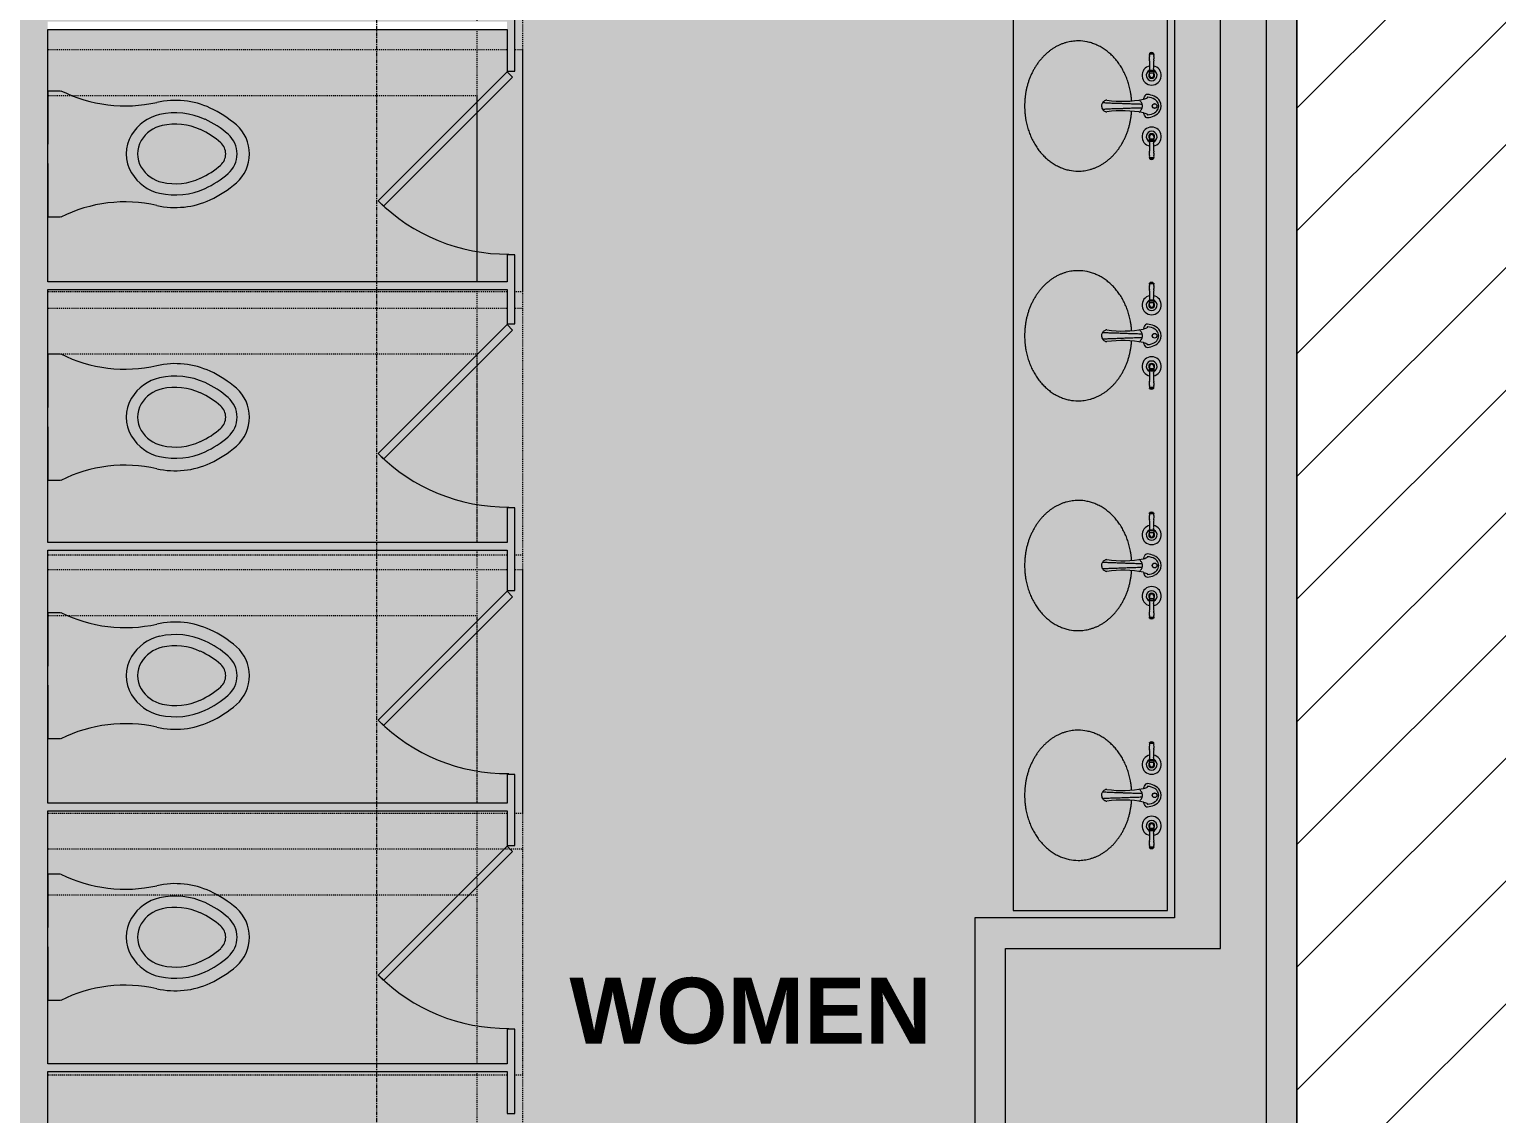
# Model space of a CAD drawing. Header units: inches. Extents: x 628 to 4383, y -418 to 2229.
# Drawn here: x 2775.8 to 2967.3, y 1389.7 to 1531.3 of the extents above; entities that cross this region are included whole.
import ezdxf

# ---------------------------------------------------------------- set-up
doc = ezdxf.new("R2010")
doc.units = ezdxf.units.IN
doc.header["$MEASUREMENT"] = 0
for name, pattern in [('Dash', [0.25, 0.125, -0.125]), ('Demolished', [0.1875, 0.125, -0.0625]), ('Grid Line 1_2_', [0.875, 0.5, -0.125, 0.125, -0.125])]:
    doc.linetypes.add(name, pattern=pattern)
for name, color, linetype, lineweight in [('A-AREA-IDEN', 2, 'Continuous', 9), ('A-DETL-GENF', 92, 'Continuous', 9), ('A-DETL-THIN', 151, 'Continuous', 9), ('A-DOOR', 31, 'Demolished', 9), ('A-WALL', 113, 'Demolished', 9), ('A-WALL-PATT', 111, 'Continuous', 13), ('I-WALL', 2, 'Continuous', 13), ('P-SANR-FIXT', 6, 'Demolished', 9), ('Q-CASE', 31, 'Demolished', 9), ('S-GRID', 1, 'Continuous', 9)]:
    doc.layers.add(name, color=color, linetype=linetype, lineweight=lineweight)
doc.styles.add('Swis721 Lt BT_B', font='', dxfattribs={"height": 8.583975})
doc.styles.get('Swis721 Lt BT_B').set_extended_font_data('Swis721 Lt BT', bold=True)

# ---------------------------------------------------------------- blocks, each defined once
blk = doc.blocks.new('P-Toilet-Wall-3D - Wall Mount-V7-6TH FLOOR DEMOLITION')
at = {"layer": 'P-SANR-FIXT', "linetype": 'Dash'}
for p, q in [((-100.33, 1528.63), (-40.36, 1528.63)), ((-100.33, 1528.63), (-40.36, 1528.63)), ((-39.36, 1528.63), (-38.33, 1528.63)), ((-39.36, 1528.63), (-38.33, 1528.63)), ((-38.33, 1528.63), (-38.33, 1462.63)), ((-38.33, 1528.63), (-38.33, 1462.63)), ((-100.33, 1522.63), (-44.33, 1522.63)), ((-44.33, 1522.63), (-44.33, 1498.32)), ((-44.33, 1497.32), (-44.33, 1464.28)), ((-44.33, 1462.63), (-100.33, 1462.63)), ((-40.36, 1462.63), (-100.33, 1462.63)), ((-44.33, 1463.28), (-44.33, 1462.63)), ((-38.33, 1462.63), (-39.36, 1462.63))]:
    blk.add_line(p, q, dxfattribs=at)
at = {"layer": 'P-SANR-FIXT', "linetype": 'Continuous'}
for p, q in [((-100.26, 1481.88), (-100.26, 1488.88)), ((-100.26, 1488.88), (-98.64, 1488.88)), ((-100.33, 1481.88), (-100.26, 1481.88)), ((-100.26, 1479.38), (-100.33, 1479.38)), ((-100.26, 1472.38), (-100.26, 1479.38)), ((-98.64, 1472.38), (-100.26, 1472.38))]:
    blk.add_line(p, q, dxfattribs=at)
for centre, radius, start, end in [((-90.22, 1505.73), 18.83, 243.4615, 282.704), ((-83.68, 1476.69), 10.93, 65.296, 102.704), ((-85, 1473.82), 14.09, 48.704, 65.296), ((-84.47, 1480.2), 5.71, 102.704, 149.296), ((-83.68, 1476.69), 9.3, 65.296, 102.704), ((-83.68, 1476.69), 7.83, 65.296, 102.704), ((-85, 1473.82), 12.47, 48.704, 65.296), ((-85.2, 1480.63), 4.87, 149.296, 210.704), ((-84.47, 1480.2), 4.24, 102.704, 149.296), ((-85, 1473.82), 11, 48.704, 65.296), ((-79.02, 1480.63), 3.4, 311.296, 48.704), ((-79.02, 1480.63), 5.03, 311.296, 48.704), ((-85.2, 1480.63), 3.4, 149.296, 210.704), ((-79.02, 1480.63), 1.93, 311.296, 48.704), ((-84.47, 1481.06), 4.24, 210.704, 257.296), ((-85, 1487.44), 11, 294.704, 311.296), ((-84.47, 1481.06), 5.71, 210.704, 257.296), ((-83.68, 1484.56), 7.83, 257.296, 294.704), ((-85, 1487.44), 12.47, 294.704, 311.296), ((-85, 1487.44), 14.09, 294.704, 311.296), ((-83.68, 1484.56), 9.3, 257.296, 294.704), ((-90.22, 1455.53), 18.83, 77.296, 116.5385), ((-83.68, 1484.56), 10.93, 257.296, 294.704)]:
    blk.add_arc(centre, radius, start, end, dxfattribs=at)
blk = doc.blocks.new('P-Toilet-Wall-3D - Wall Mount-V8-6TH FLOOR DEMOLITION')
at = {"layer": 'P-SANR-FIXT', "linetype": 'Dash'}
for p, q in [((-100.33, 1563.01), (-98.81, 1563.01)), ((-100.33, 1563.01), (-98.81, 1563.01)), ((-97.54, 1563.01), (-38.33, 1563.01)), ((-97.54, 1563.01), (-38.33, 1563.01)), ((-38.33, 1563.01), (-38.33, 1497.01)), ((-38.33, 1563.01), (-38.33, 1497.01)), ((-100.33, 1557.01), (-98.81, 1557.01)), ((-97.54, 1557.01), (-44.33, 1557.01)), ((-44.33, 1557.01), (-44.33, 1532.27)), ((-44.33, 1531.27), (-44.33, 1498.32)), ((-44.33, 1497.01), (-100.33, 1497.01)), ((-40.36, 1497.01), (-100.33, 1497.01)), ((-44.33, 1497.32), (-44.33, 1497.01)), ((-38.33, 1497.01), (-39.36, 1497.01))]:
    blk.add_line(p, q, dxfattribs=at)
at = {"layer": 'P-SANR-FIXT', "linetype": 'Continuous'}
for p, q in [((-100.26, 1516.26), (-100.26, 1523.26)), ((-100.26, 1523.26), (-98.64, 1523.26)), ((-100.33, 1516.26), (-100.26, 1516.26)), ((-100.26, 1513.76), (-100.33, 1513.76)), ((-100.26, 1506.76), (-100.26, 1513.76)), ((-98.64, 1506.76), (-100.26, 1506.76))]:
    blk.add_line(p, q, dxfattribs=at)
for centre, radius, start, end in [((-90.22, 1540.11), 18.83, 243.4615, 282.704), ((-83.68, 1511.07), 10.93, 65.296, 102.704), ((-85, 1508.2), 14.09, 48.704, 65.296), ((-84.47, 1514.58), 5.71, 102.704, 149.296), ((-83.68, 1511.07), 9.3, 65.296, 102.704), ((-85, 1508.2), 12.47, 48.704, 65.296), ((-85.2, 1515.01), 4.87, 149.296, 210.704), ((-84.47, 1514.58), 4.24, 102.704, 149.296), ((-83.68, 1511.07), 7.83, 65.296, 102.704), ((-85, 1508.2), 11, 48.704, 65.296), ((-79.02, 1515.01), 3.4, 311.296, 48.704), ((-79.02, 1515.01), 5.03, 311.296, 48.704), ((-85.2, 1515.01), 3.4, 149.296, 210.704), ((-79.02, 1515.01), 1.93, 311.296, 48.704), ((-84.47, 1515.44), 4.24, 210.704, 257.296), ((-85, 1521.82), 11, 294.704, 311.296), ((-84.47, 1515.44), 5.71, 210.704, 257.296), ((-83.68, 1518.94), 7.83, 257.296, 294.704), ((-85, 1521.82), 12.47, 294.704, 311.296), ((-83.68, 1518.94), 9.3, 257.296, 294.704), ((-85, 1521.82), 14.09, 294.704, 311.296), ((-90.22, 1489.91), 18.83, 77.296, 116.5385), ((-83.68, 1518.94), 10.93, 257.296, 294.704)]:
    blk.add_arc(centre, radius, start, end, dxfattribs=at)
blk = doc.blocks.new('P-Toilet-Wall-3D - Wall Mount-V10-6TH FLOOR DEMOLITION')
at = {"layer": 'P-SANR-FIXT', "linetype": 'Dash'}
for p, q in [((-100.33, 1494.88), (-40.36, 1494.88)), ((-100.33, 1494.88), (-40.36, 1494.88)), ((-39.36, 1494.88), (-38.33, 1494.88)), ((-39.36, 1494.88), (-38.33, 1494.88)), ((-38.33, 1494.88), (-38.33, 1428.88)), ((-38.33, 1494.88), (-38.33, 1428.88)), ((-100.33, 1488.88), (-44.33, 1488.88)), ((-44.33, 1488.88), (-44.33, 1464.28)), ((-44.33, 1463.28), (-44.33, 1430.24)), ((-44.33, 1429.24), (-44.33, 1428.88)), ((-44.33, 1428.88), (-100.33, 1428.88)), ((-40.36, 1428.88), (-100.33, 1428.88)), ((-38.33, 1428.88), (-39.36, 1428.88))]:
    blk.add_line(p, q, dxfattribs=at)
at = {"layer": 'P-SANR-FIXT', "linetype": 'Continuous'}
for p, q in [((-100.26, 1448.13), (-100.26, 1455.13)), ((-100.26, 1455.13), (-98.64, 1455.13)), ((-100.33, 1448.13), (-100.26, 1448.13)), ((-100.26, 1445.63), (-100.33, 1445.63)), ((-100.26, 1438.63), (-100.26, 1445.63)), ((-98.64, 1438.63), (-100.26, 1438.63))]:
    blk.add_line(p, q, dxfattribs=at)
for centre, radius, start, end in [((-90.22, 1471.98), 18.83, 243.4615, 282.704), ((-83.68, 1442.94), 10.93, 65.296, 102.704), ((-84.47, 1446.45), 5.71, 102.704, 149.296), ((-83.68, 1442.94), 9.3, 65.296, 102.704), ((-85, 1440.07), 14.09, 48.704, 65.296), ((-84.47, 1446.45), 4.24, 102.704, 149.296), ((-83.68, 1442.94), 7.83, 65.296, 102.704), ((-85, 1440.07), 11, 48.704, 65.296), ((-85, 1440.07), 12.47, 48.704, 65.296), ((-79.02, 1446.88), 5.03, 311.296, 48.704), ((-85.2, 1446.88), 4.87, 149.296, 210.704), ((-85.2, 1446.88), 3.4, 149.296, 210.704), ((-79.02, 1446.88), 1.93, 311.296, 48.704), ((-79.02, 1446.88), 3.4, 311.296, 48.704), ((-84.47, 1447.31), 5.71, 210.704, 257.296), ((-84.47, 1447.31), 4.24, 210.704, 257.296), ((-85, 1453.69), 11, 294.704, 311.296), ((-85, 1453.69), 12.47, 294.704, 311.296), ((-83.68, 1450.81), 9.3, 257.296, 294.704), ((-83.68, 1450.81), 7.83, 257.296, 294.704), ((-85, 1453.69), 14.09, 294.704, 311.296), ((-90.22, 1421.78), 18.83, 77.296, 116.5385), ((-83.68, 1450.81), 10.93, 257.296, 294.704)]:
    blk.add_arc(centre, radius, start, end, dxfattribs=at)
blk = doc.blocks.new('P-Toilet-Wall-3D - Wall Mount-V11-6TH FLOOR DEMOLITION')
at = {"layer": 'P-SANR-FIXT', "linetype": 'Dash'}
for p, q in [((-100.33, 1460.73), (-40.36, 1460.73)), ((-100.33, 1460.73), (-40.36, 1460.73)), ((-39.36, 1460.73), (-38.33, 1460.73)), ((-39.36, 1460.73), (-38.33, 1460.73)), ((-38.33, 1460.73), (-38.33, 1394.73)), ((-38.33, 1460.73), (-38.33, 1394.73)), ((-100.33, 1454.73), (-44.33, 1454.73)), ((-44.33, 1454.73), (-44.33, 1430.24)), ((-44.33, 1429.24), (-44.33, 1396.21)), ((-44.33, 1394.73), (-100.33, 1394.73)), ((-40.36, 1394.73), (-100.33, 1394.73)), ((-44.33, 1395.21), (-44.33, 1394.73)), ((-38.33, 1394.73), (-39.36, 1394.73))]:
    blk.add_line(p, q, dxfattribs=at)
at = {"layer": 'P-SANR-FIXT', "linetype": 'Continuous'}
for p, q in [((-100.26, 1413.98), (-100.26, 1420.98)), ((-100.26, 1420.98), (-98.64, 1420.98)), ((-100.33, 1413.98), (-100.26, 1413.98)), ((-100.26, 1411.48), (-100.33, 1411.48)), ((-100.26, 1404.48), (-100.26, 1411.48)), ((-98.64, 1404.48), (-100.26, 1404.48))]:
    blk.add_line(p, q, dxfattribs=at)
for centre, radius, start, end in [((-90.22, 1437.82), 18.83, 243.4615, 282.704), ((-83.68, 1408.79), 10.93, 65.296, 102.704), ((-84.47, 1412.3), 5.71, 102.704, 149.296), ((-83.68, 1408.79), 9.3, 65.296, 102.704), ((-85, 1405.92), 14.09, 48.704, 65.296), ((-84.47, 1412.3), 4.24, 102.704, 149.296), ((-83.68, 1408.79), 7.83, 65.296, 102.704), ((-85, 1405.92), 11, 48.704, 65.296), ((-85, 1405.92), 12.47, 48.704, 65.296), ((-79.02, 1412.73), 5.03, 311.296, 48.704), ((-85.2, 1412.73), 4.87, 149.296, 210.704), ((-85.2, 1412.73), 3.4, 149.296, 210.704), ((-79.02, 1412.73), 1.93, 311.296, 48.704), ((-79.02, 1412.73), 3.4, 311.296, 48.704), ((-84.47, 1413.16), 5.71, 210.704, 257.296), ((-84.47, 1413.16), 4.24, 210.704, 257.296), ((-85, 1419.53), 11, 294.704, 311.296), ((-85, 1419.53), 12.47, 294.704, 311.296), ((-83.68, 1416.66), 9.3, 257.296, 294.704), ((-83.68, 1416.66), 7.83, 257.296, 294.704), ((-85, 1419.53), 14.09, 294.704, 311.296), ((-90.22, 1387.63), 18.83, 77.296, 116.5385), ((-83.68, 1416.66), 10.93, 257.296, 294.704)]:
    blk.add_arc(centre, radius, start, end, dxfattribs=at)
blk = doc.blocks.new('P-Toilet-Wall-3D - Wall Mount-V12-6TH FLOOR DEMOLITION')
at = {"layer": 'P-SANR-FIXT', "linetype": 'Dash'}
for p, q in [((-100.33, 1424.25), (-38.33, 1424.25)), ((-100.33, 1424.25), (-38.33, 1424.25)), ((-38.33, 1424.25), (-38.33, 1358.28)), ((-38.33, 1424.25), (-38.33, 1358.28)), ((-100.33, 1418.25), (-44.33, 1418.25)), ((-44.33, 1418.25), (-44.33, 1396.21)), ((-44.33, 1395.21), (-44.33, 1358.28))]:
    blk.add_line(p, q, dxfattribs=at)
at = {"layer": 'P-SANR-FIXT', "linetype": 'Continuous'}
for p, q in [((-100.26, 1377.5), (-100.26, 1384.5)), ((-100.26, 1384.5), (-98.64, 1384.5)), ((-100.33, 1377.5), (-100.26, 1377.5)), ((-100.26, 1375), (-100.33, 1375)), ((-100.26, 1368), (-100.26, 1375)), ((-98.64, 1368), (-100.26, 1368))]:
    blk.add_line(p, q, dxfattribs=at)
for centre, radius, start, end in [((-90.22, 1401.35), 18.83, 243.4615, 282.704), ((-83.68, 1372.31), 10.93, 65.296, 102.704), ((-84.47, 1375.82), 5.71, 102.704, 149.296), ((-83.68, 1372.31), 9.3, 65.296, 102.704), ((-85, 1369.44), 14.09, 48.704, 65.296), ((-84.47, 1375.82), 4.24, 102.704, 149.296), ((-83.68, 1372.31), 7.83, 65.296, 102.704), ((-85, 1369.44), 11, 48.704, 65.296), ((-85, 1369.44), 12.47, 48.704, 65.296), ((-79.02, 1376.25), 5.03, 311.296, 48.704), ((-85.2, 1376.25), 4.87, 149.296, 210.704), ((-85.2, 1376.25), 3.4, 149.296, 210.704), ((-79.02, 1376.25), 1.93, 311.296, 48.704), ((-79.02, 1376.25), 3.4, 311.296, 48.704), ((-84.47, 1376.68), 5.71, 210.704, 257.296), ((-84.47, 1376.68), 4.24, 210.704, 257.296), ((-85, 1383.06), 11, 294.704, 311.296), ((-85, 1383.06), 12.47, 294.704, 311.296), ((-83.68, 1380.18), 9.3, 257.296, 294.704), ((-83.68, 1380.18), 7.83, 257.296, 294.704), ((-85, 1383.06), 14.09, 294.704, 311.296), ((-90.22, 1351.15), 18.83, 77.296, 116.5385), ((-83.68, 1380.18), 10.93, 257.296, 294.704)]:
    blk.add_arc(centre, radius, start, end, dxfattribs=at)
blk = doc.blocks.new('Single Glass Door - toilet partition 2_-4881771-6TH FLOOR DEMOLITION')
at = {"layer": 'A-DOOR', "color": 8, "linetype": 'Continuous', "lineweight": 20}
for p, q in [((-4.93, 17.34), (-5.64, 16.63)), ((11.91, 0.5), (-4.93, 17.34)), ((-5.64, 16.63), (11.2, -0.21)), ((11.2, -0.21), (11.91, 0.5))]:
    blk.add_line(p, q, dxfattribs=at)
at = {"layer": 'A-DOOR', "linetype": 'Continuous'}
blk.add_arc((11.91, 0.5), 23.81, 135, 180.5, dxfattribs=at)
blk = doc.blocks.new('RR LAV1 - RR LAV-4889013-6TH FLOOR DEMOLITION')
at = {"layer": 'Q-CASE', "linetype": 'Continuous'}
for p, q in [((-270.47, 1536.32), (-270.47, 1416.2)), ((-250.33, 1536.32), (-270.47, 1536.32)), ((-250.33, 1416.2), (-250.33, 1536.32)), ((-270.47, 1416.2), (-250.33, 1416.2))]:
    blk.add_line(p, q, dxfattribs=at)
blk = doc.blocks.new('Sink-Undercounter-Kohler-Caxton-2210 - Vitreous_China-0-White-V14-6TH FLOOR DEMOLITION')
at = {"layer": 'P-SANR-FIXT', "linetype": 'Continuous'}
for points, knots in [([(8.5, 0), (8.5, 0.27), (8.46, 0.79), (8.33, 1.43), (8.17, 1.94), (8.03, 2.31), (7.86, 2.68), (7.66, 3.04), (7.44, 3.39), (7.2, 3.73), (6.93, 4.05), (6.65, 4.37), (6.34, 4.67), (6.01, 4.95), (5.67, 5.22), (5.3, 5.48), (4.92, 5.71), (4.52, 5.93), (4.11, 6.13), (3.69, 6.31), (3.26, 6.47), (2.81, 6.61), (2.35, 6.73), (1.89, 6.83), (1.43, 6.9), (0.95, 6.96), (0.47, 6.99), (0, 7), (-0.47, 6.99), (-0.95, 6.96), (-1.43, 6.9), (-1.85, 6.83), (-2.24, 6.76), (-2.7, 6.64), (-3.26, 6.47), (-3.9, 6.23), (-4.53, 5.93), (-5.12, 5.6), (-5.67, 5.23), (-6.19, 4.81), (-6.65, 4.37), (-7.07, 3.89), (-7.45, 3.39), (-7.77, 2.86), (-8.03, 2.31), (-8.24, 1.75), (-8.44, 0.99), (-8.5, 0.4), (-8.5, 0)], [0, 0, 0, 0, 0.035714, 0.071429, 0.089286, 0.107143, 0.125, 0.142857, 0.160714, 0.178571, 0.196429, 0.214286, 0.232143, 0.25, 0.267857, 0.285714, 0.303571, 0.321429, 0.339286, 0.357143, 0.375, 0.392857, 0.410714, 0.428571, 0.446429, 0.464286, 0.482143, 0.5, 0.517857, 0.535714, 0.553571, 0.571429, 0.584821, 0.598214, 0.625, 0.651786, 0.678571, 0.705357, 0.732143, 0.758929, 0.785714, 0.8125, 0.839286, 0.866071, 0.892857, 0.919643, 0.946429, 1, 1, 1, 1]), ([(-8.5, 0), (-8.5, -0.27), (-8.46, -0.79), (-8.33, -1.43), (-8.17, -1.94), (-8.03, -2.31), (-7.86, -2.68), (-7.66, -3.04), (-7.44, -3.39), (-7.2, -3.73), (-6.93, -4.05), (-6.65, -4.37), (-6.34, -4.67), (-6.01, -4.95), (-5.67, -5.22), (-5.3, -5.48), (-4.92, -5.71), (-4.52, -5.93), (-4.11, -6.13), (-3.69, -6.31), (-3.26, -6.47), (-2.81, -6.61), (-2.35, -6.73), (-1.89, -6.83), (-1.43, -6.9), (-1.03, -6.95), (-0.8, -6.97), (-0.72, -6.97)], [0, 0, 0, 0, 0.0357143, 0.0714286, 0.0892857, 0.1071429, 0.125, 0.1428571, 0.1607143, 0.1785714, 0.1964286, 0.2142857, 0.2321429, 0.25, 0.2678571, 0.2857143, 0.3035714, 0.3214286, 0.3392857, 0.3571429, 0.375, 0.3928571, 0.4107143, 0.4285714, 0.4464286, 0.4642857, 0.4730293, 0.4730293, 0.4730293, 0.4730293]), ([(0.72, -6.97), (0.8, -6.97), (1.03, -6.95), (1.43, -6.9), (1.85, -6.83), (2.24, -6.76), (2.7, -6.64), (3.26, -6.47), (3.9, -6.23), (4.53, -5.93), (5.12, -5.6), (5.67, -5.23), (6.19, -4.81), (6.65, -4.37), (7.07, -3.89), (7.45, -3.39), (7.77, -2.86), (8.03, -2.31), (8.24, -1.75), (8.44, -0.99), (8.5, -0.4), (8.5, 0)], [0.5269707, 0.5269707, 0.5269707, 0.5269707, 0.5357143, 0.5535714, 0.5714286, 0.5848214, 0.5982143, 0.625, 0.6517857, 0.6785714, 0.7053571, 0.7321429, 0.7589286, 0.7857143, 0.8125, 0.8392857, 0.8660714, 0.8928571, 0.9196429, 0.9464286, 1, 1, 1, 1])]:
    blk.add_open_spline(points, degree=3, knots=knots, dxfattribs=at)
blk = doc.blocks.new('Faucet-Lavatory-KOHLER-Devonshire-K-394-4 - CP-Polished Chrome-4894941-6TH FLOOR DEMOLITION')
at = {"layer": 'P-SANR-FIXT', "linetype": 'Continuous'}
for p, q in [((-6.84, 0.28), (-6.84, -0.28)), ((-6.77, 0.28), (-6.77, -0.28)), ((-4.63, 0.31), (-4.63, -0.31)), ((-4.51, 0.32), (-4.51, -0.32)), ((-4, 0.28), (-4.35, 0.28)), ((4, 0.28), (4.35, 0.28)), ((4.51, 0.32), (4.51, -0.32)), ((4.63, 0.31), (4.63, -0.31)), ((6.77, 0.28), (6.77, -0.28)), ((6.84, 0.28), (6.84, -0.28)), ((-4, -0.28), (-4.35, -0.28)), ((4, -0.28), (4.35, -0.28))]:
    blk.add_line(p, q, dxfattribs=at)
for radius in [0.31, 0.294]:
    blk.add_circle((0, 0.39), radius, dxfattribs=at)
for centre, radius, start, end in [((-6.47, 0), 0.497, 159.5043, 200.4957), ((-6.6, 0.05), 0.352, 151.446, 159.8726), ((-6.83, 0.18), 0.0891, 113.6677, 151.446), ((-6.91, 0.35), 0.0984, 293.6677, 312.6339), ((-6.81, 0.24), 0.0514, 47.484, 132.6339), ((-6.75, 0.3), 0.0323, 227.484, 285.6779), ((-6.45, -0.79), 1.1, 93.9927, 105.6779), ((-6.3, -2.87), 3.18, 84.223, 93.9927), ((-7.79, -17.58), 17.98, 82.9291, 84.223), ((-5.05, 4.53), 4.31, 262.9291, 267.4106), ((-5.05, 4.53), 4.31, 262.9291, 267.4106), ((-4, 0), 1.26, 190.3611, 169.6389), ((-5.02, 5.11), 4.89, 267.4106, 270.8861), ((-4.95, 0.84), 0.622, 270.8861, 301.5789), ((-4, 0), 0.702, 206.6021, 153.3979), ((-4.64, 0.34), 0.0309, 301.5789, 330.886), ((-4.57, 0.3), 0.0549, 32.3405, 150.886), ((-4.5, 0.35), 0.0315, 212.3405, 249.0345), ((-4.27, 0.93), 0.66, 249.0345, 259.5722), ((-4.36, 0.46), 0.183, 259.5722, 273.1328), ((-4, 0), 0.381, 227.3325, 132.6675), ((-4, 0), 0.28, 270, 90), ((1.3, -0.8), 2.83, 156.1796, 174.6082), ((0.22, -0.32), 1.64, 121.8016, 156.1796), ((0.81, -0.63), 1.97, 148.6765, 176.3023), ((0.08, -0.18), 1.12, 112.7713, 149.0639), ((0, 0.04), 1.22, 58.1984, 121.8016), ((0, 0.04), 0.885, 66.8391, 113.1587), ((-0.1, -0.2), 1.14, 31.3228, 66.8391), ((-0.22, -0.32), 1.64, 23.8204, 58.1984), ((-0.81, -0.63), 1.97, 3.6977, 31.3228), ((-1.3, -0.8), 2.83, 5.3918, 23.8204), ((4, 0), 1.26, 10.3611, 349.6389), ((4, 0), 0.702, 26.6021, 333.3979), ((4, 0), 0.381, 47.3325, 312.6675), ((4, 0), 0.28, 90, 270), ((4.36, 0.46), 0.183, 266.8672, 280.4278), ((4.27, 0.93), 0.66, 280.4278, 290.9655), ((4.5, 0.35), 0.0315, 290.9655, 327.6595), ((4.57, 0.3), 0.0549, 29.114, 147.6595), ((4.64, 0.34), 0.0309, 209.114, 238.4211), ((4.95, 0.84), 0.622, 238.4211, 269.1139), ((5.02, 5.11), 4.89, 269.1139, 272.5894), ((5.05, 4.53), 4.31, 272.5894, 277.0709), ((5.05, 4.53), 4.31, 272.5894, 277.0709), ((7.79, -17.58), 17.98, 95.777, 97.0709), ((6.3, -2.87), 3.18, 86.0073, 95.777), ((6.45, -0.79), 1.1, 74.3221, 86.0073), ((6.75, 0.3), 0.0323, 254.3221, 312.516), ((6.81, 0.24), 0.0514, 47.3661, 132.516), ((6.91, 0.35), 0.0984, 227.3661, 246.3323), ((6.83, 0.18), 0.0891, 28.554, 66.3323), ((6.6, 0.05), 0.352, 20.1274, 28.554), ((6.47, 0), 0.497, 339.5043, 20.4957), ((-6.6, -0.05), 0.352, 200.1274, 208.554), ((-6.83, -0.18), 0.0891, 208.554, 246.3323), ((-6.91, -0.35), 0.0984, 47.3661, 66.3323), ((-6.81, -0.24), 0.0514, 227.3661, 312.516), ((-6.75, -0.3), 0.0323, 74.3221, 132.516), ((-6.45, 0.79), 1.1, 254.3221, 266.0073), ((-6.3, 2.87), 3.18, 266.0073, 275.777), ((-7.79, 17.58), 17.98, 275.777, 277.0709), ((-5.05, -4.53), 4.31, 92.5894, 97.0709), ((-5.02, -5.11), 4.89, 89.1139, 92.5894), ((-4.95, -0.84), 0.622, 58.4211, 89.1139), ((-4.64, -0.34), 0.0309, 29.114, 58.4211), ((-4.57, -0.3), 0.0549, 209.114, 327.6595), ((-4.5, -0.35), 0.0315, 110.9655, 147.6595), ((-4.27, -0.93), 0.66, 100.4278, 110.9655), ((-4.36, -0.46), 0.183, 86.8672, 100.4278), ((-1.12, -0.57), 0.394, 174.6082, 258.4442), ((-1.44, -2.14), 1.21, 69.5128, 78.4442), ((-1.06, -0.51), 0.0929, 176.3023, 272.4568), ((-1.31, -1.79), 0.833, 59.8599, 69.5128), ((-14.94, -3.8), 14.32, 351.8476, 10.9965), ((0.46, -2.74), 1.68, 126.6218, 138.5835), ((-0.46, -2.74), 1.68, 41.4165, 53.3782), ((14.94, -3.8), 14.32, 169.0035, 188.1524), ((1.31, -1.79), 0.833, 110.4872, 120.1401), ((1.44, -2.14), 1.21, 101.5558, 110.4872), ((1.06, -0.51), 0.0929, 267.5432, 3.6977), ((1.12, -0.57), 0.394, 281.5558, 5.3918), ((4.36, -0.46), 0.183, 79.5722, 93.1328), ((4.27, -0.93), 0.66, 69.0345, 79.5722), ((4.5, -0.35), 0.0315, 32.3405, 69.0345), ((4.57, -0.3), 0.0549, 212.3405, 330.886), ((4.64, -0.34), 0.0309, 121.5789, 150.886), ((4.95, -0.84), 0.622, 90.8861, 121.5789), ((5.02, -5.11), 4.89, 87.4106, 90.8861), ((5.05, -4.53), 4.31, 82.9291, 87.4106), ((7.79, 17.58), 17.98, 262.9291, 264.223), ((6.3, 2.87), 3.18, 264.223, 273.9927), ((6.45, 0.79), 1.1, 273.9927, 285.6779), ((6.75, -0.3), 0.0323, 47.484, 105.6779), ((6.81, -0.24), 0.0514, 227.484, 312.6339), ((6.91, -0.35), 0.0984, 113.6677, 132.6339), ((6.83, -0.18), 0.0891, 293.6677, 331.446), ((6.6, -0.05), 0.352, 331.446, 339.8726)]:
    blk.add_arc(centre, radius, start, end, dxfattribs=at)
for centre, major_axis, ratio, start_param, end_param in [((-4.35, 0), (0, 0.281), 0.087156, 3.223062, 6.201716), ((4.35, 0), (0, 0.281), 0.087156, 0.081469, 3.060123), ((0.34, -1.99), (1.22, 0), 0.707107, 2.036904, 2.381114), ((0, -1.51), (0.463, 0), 0.707107, 1.105201, 2.037217), ((-0.34, -1.99), (1.22, 0), 0.707107, 0.760479, 1.104376)]:
    blk.add_ellipse(centre, major_axis=major_axis, ratio=ratio, start_param=start_param, end_param=end_param, dxfattribs=at)
for points in [[(-0.89, -1.07), (-0.92, -0.94), (-0.99, -0.73), (-1.08, -0.55), (-1.13, -0.5), (-1.16, -0.5)], [(-0.21, -1.21), (-0.22, -1.39), (-0.23, -1.84), (-0.26, -2.64), (-0.28, -3.38), (-0.3, -3.76), (-0.31, -3.89)], [(0.31, -3.89), (0.3, -3.76), (0.28, -3.38), (0.26, -2.64), (0.23, -1.84), (0.22, -1.39), (0.21, -1.21)], [(0.89, -1.07), (0.92, -0.94), (0.99, -0.73), (1.08, -0.55), (1.13, -0.5), (1.16, -0.5)], [(0.41, -6.43), (0.4, -6.37), (0.4, -6.23), (0.39, -5.97), (0.37, -5.69), (0.35, -5.38), (0.34, -5.04), (0.34, -4.68), (0.32, -4.3), (0.32, -4.03), (0.31, -3.89)], [(-0.77, -5.83), (-0.76, -5.89), (-0.74, -6.01), (-0.67, -6.17), (-0.55, -6.32), (-0.46, -6.39), (-0.41, -6.43)], [(0.41, -6.43), (0.46, -6.39), (0.55, -6.32), (0.67, -6.17), (0.74, -6.01), (0.76, -5.89), (0.77, -5.83)]]:
    blk.add_open_spline(points, degree=3, dxfattribs=at)
for points, knots in [([(-0.31, -3.89), (-0.32, -4.17), (-0.33, -4.56), (-0.34, -5.04), (-0.35, -5.38), (-0.37, -5.69), (-0.39, -5.97), (-0.4, -6.23), (-0.4, -6.37), (-0.41, -6.43)], [0, 0, 0, 0, 0.25, 0.375, 0.5, 0.625, 0.75, 0.875, 1, 1, 1, 1]), ([(-0.41, -6.43), (-0.36, -6.46), (-0.26, -6.51), (-0.06, -6.55), (0.17, -6.54), (0.33, -6.47), (0.41, -6.43)], [0, 0, 0, 0, 0.2, 0.4, 0.7, 1, 1, 1, 1])]:
    blk.add_open_spline(points, degree=3, knots=knots, dxfattribs=at)

msp = doc.modelspace()

# ---------------------------------------------------------------- hatches: boundary and pattern name
at = {"layer": 'A-DETL-GENF'}
h = msp.add_hatch(color=9, dxfattribs=at)
h.paths.add_polyline_path([(2949.28, 1240.16), (2949.28, 1265.21), (2937.25, 1265.21), (2937.25, 1579.31), (2949.28, 1579.31), (2949.28, 1607.3), (2830.28, 1607.3), (2830.28, 1620.31), (2601.08, 1620.31), (2601.09, 1541.26), (2629.11, 1541.26), (2629.11, 1598.34), (2903.2, 1598.34), (2903.2, 1541.26), (2931.29, 1541.26), (2931.29, 1411.26), (2903.2, 1411.26), (2903.2, 1357.25), (2929.22, 1357.25), (2929.19, 1277.19), (2811.13, 1277.19), (2811.13, 1240.16), (2836.74, 1240.16), (2836.74, 1259.14), (2916.74, 1259.14), (2916.74, 1240.16), (2944.74, 1240.16)], flags=0)
h.paths.add_polyline_path([(2490.04, 1240.16), (2497.04, 1240.16), (2497.04, 1256.22), (2501.04, 1256.22), (2501.04, 1256.27), (2497.01, 1256.27), (2497.01, 1620.31), (2479.05, 1620.31), (2479.05, 1240.16), (2486.04, 1240.16)], flags=0)
h.paths.add_polyline_path([(3072.29, 1339.23), (3074.29, 1339.23), (3074.29, 1318.11), (3072.29, 1318.11)], flags=0)
h.paths.add_polyline_path([(3072.29, 1443.51), (3074.29, 1443.51), (3074.29, 1422.38), (3072.29, 1422.38)], flags=0)
h.paths.add_polyline_path([(3072.29, 1547.56), (3074.29, 1547.56), (3074.29, 1526.43), (3072.29, 1526.43)], flags=0)
h.paths.add_polyline_path([(3199.38, 1240.16), (3551.47, 1240.16), (3551.47, 1620.31), (3533.26, 1620.31), (3533.26, 1257.23), (3255.67, 1257.26), (3255.67, 1309.64), (3172.28, 1309.64), (3172.28, 1263.25), (3067.29, 1263.25), (3067.29, 1296.73), (3072.29, 1296.73), (3072.29, 1268.25), (3167.28, 1268.25), (3167.28, 1368.22), (3072.29, 1368.22), (3072.29, 1339.23), (3067.29, 1339.23), (3067.29, 1401.01), (3072.29, 1401.01), (3072.29, 1372.22), (3167.28, 1372.22), (3167.28, 1472.3), (3072.29, 1472.3), (3072.29, 1443.51), (3067.29, 1443.51), (3067.29, 1505.06), (3072.29, 1505.06), (3072.29, 1476.3), (3167.28, 1476.3), (3167.28, 1576.29), (3072.29, 1576.29), (3072.29, 1547.56), (3067.29, 1547.56), (3067.29, 1575.31), (3067.15, 1575.28), (3067.15, 1547.76), (3061.24, 1547.76), (3061.24, 1504.24), (3067.15, 1504.24), (3067.15, 1444.18), (3061.24, 1444.18), (3061.24, 1400.24), (3067.15, 1400.24), (3067.15, 1339.74), (3061.24, 1339.74), (3061.24, 1296.76), (3067.15, 1296.73), (3067.15, 1265.21), (3053.26, 1265.21), (3053.26, 1240.16), (3175.38, 1240.16)], flags=0)
h.paths.add_polyline_path([(2723.16, 1242.23), (2723.16, 1276.12), (2711.89, 1276.12), (2711.89, 1281.12), (2723.16, 1281.12), (2723.16, 1310.78), (2728.16, 1310.78), (2728.16, 1350.78), (2723.16, 1350.78), (2723.16, 1353.28), (2675.22, 1353.28), (2675.22, 1358.28), (2754.13, 1358.28), (2754.13, 1395.21), (2735.13, 1395.21), (2735.13, 1396.21), (2754.13, 1396.21), (2754.13, 1429.24), (2735.13, 1429.24), (2735.13, 1430.24), (2754.13, 1430.24), (2754.13, 1463.28), (2693.08, 1463.28), (2693.08, 1468.32), (2694.08, 1468.32), (2694.08, 1464.28), (2754.13, 1464.28), (2754.13, 1497.32), (2694.08, 1497.32), (2694.08, 1492.32), (2693.08, 1492.32), (2693.08, 1502.82), (2694.08, 1502.82), (2694.08, 1498.32), (2754.13, 1498.32), (2754.13, 1531.27), (2694.11, 1531.27), (2694.11, 1532.27), (2754.13, 1532.27), (2754.13, 1593.34), (2694.08, 1593.34), (2694.08, 1588.84), (2693.08, 1588.84), (2693.08, 1593.34), (2633.11, 1593.34), (2633.11, 1537.26), (2607.08, 1537.26), (2607.08, 1415.26), (2633.11, 1415.26), (2633.11, 1353.25), (2601.06, 1353.25), (2601.08, 1281.12), (2610.85, 1281.12), (2610.85, 1276.12), (2606.08, 1276.12), (2606.08, 1242.23), (2655.61, 1242.23), (2655.61, 1276.12), (2650.85, 1276.12), (2650.85, 1281.12), (2671.89, 1281.12), (2671.89, 1276.12), (2660.61, 1276.12), (2660.61, 1242.23), (2721.15, 1242.23)], flags=0)
h.paths.add_polyline_path([(2455.08, 1254.15), (2475.05, 1254.15), (2475.05, 1284.19), (2455.08, 1284.19), (2455.08, 1281.84)], flags=0)
h.paths.add_polyline_path([(2507.01, 1256.27), (2547.01, 1256.27), (2547.01, 1262.27), (2595.06, 1262.27), (2595.06, 1508.33), (2503.01, 1508.33), (2503.01, 1262.27), (2507.01, 1262.27)], flags=0)
h.paths.add_polyline_path([(3527.26, 1262.23), (3528.26, 1262.23), (3528.26, 1359.16), (3434.51, 1359.16), (3434.51, 1262.23), (3435.49, 1262.23)], flags=0)
h.paths.add_polyline_path([(3334.53, 1262.76), (3429.51, 1262.76), (3429.49, 1619.36), (3310.86, 1619.36), (3310.86, 1624.31), (3264.86, 1624.31), (3264.86, 1619.36), (3261.17, 1619.36), (3261.17, 1379.39), (3256.55, 1379.39), (3256.55, 1531.32), (3172.28, 1531.32), (3172.28, 1315.14), (3256.55, 1315.14), (3256.55, 1339.39), (3261.17, 1339.39), (3261.17, 1262.76), (3300.6, 1262.76)], flags=0)
h.paths.add_polyline_path([(2812.13, 1281.19), (2925.22, 1281.19), (2925.22, 1353.25), (2899.2, 1353.25), (2899.2, 1415.26), (2925.29, 1415.26), (2925.29, 1537.26), (2899.2, 1537.26), (2899.2, 1593.34), (2839.15, 1593.34), (2839.15, 1588.84), (2838.15, 1588.84), (2838.15, 1593.34), (2778.18, 1593.34), (2778.18, 1532.27), (2838.15, 1532.27), (2838.15, 1552.84), (2839.15, 1552.84), (2839.15, 1525.82), (2838.15, 1525.82), (2838.15, 1531.27), (2778.18, 1531.27), (2778.18, 1498.32), (2838.15, 1498.32), (2838.15, 1501.82), (2839.15, 1501.82), (2839.15, 1492.8), (2838.15, 1492.8), (2838.15, 1497.32), (2778.18, 1497.32), (2778.22, 1464.28), (2838.15, 1464.28), (2838.15, 1468.8), (2839.15, 1468.8), (2839.15, 1457.99), (2838.15, 1457.99), (2838.15, 1463.28), (2778.18, 1463.28), (2778.18, 1430.24), (2838.15, 1430.24), (2838.15, 1433.99), (2839.15, 1433.99), (2839.15, 1424.72), (2838.15, 1424.72), (2838.15, 1429.24), (2778.18, 1429.24), (2778.18, 1396.21), (2838.15, 1396.21), (2838.15, 1400.72), (2839.15, 1400.72), (2839.15, 1389.71), (2838.15, 1389.71), (2838.15, 1395.21), (2778.18, 1395.21), (2778.18, 1358.28), (2838.15, 1358.28), (2838.15, 1365.71), (2839.15, 1365.71), (2839.15, 1358.28), (2856.78, 1358.28), (2856.78, 1353.28), (2812.13, 1353.28), (2812.13, 1350.78), (2807.13, 1350.78), (2807.13, 1310.78), (2812.13, 1310.78), (2812.13, 1289.6)], flags=0)
h.paths.add_polyline_path([(3072.29, 1296.73), (3072.29, 1317.86), (3074.29, 1317.86), (3074.29, 1296.73)], flags=0)
h.paths.add_polyline_path([(2601.06, 1357.25), (2629.11, 1357.25), (2629.11, 1411.26), (2607.08, 1411.26), (2607.08, 1411.21), (2601.08, 1411.21), (2601.06, 1411.21)], flags=0)
h.paths.add_polyline_path([(2774.18, 1358.28), (2774.18, 1593.34), (2758.13, 1593.34), (2758.13, 1358.28), (2760.29, 1358.28)], flags=0)
h.paths.add_polyline_path([(3435.49, 1364.16), (3527.26, 1364.16), (3527.26, 1618.33), (3521.26, 1618.33), (3521.26, 1624.31), (3481.26, 1624.31), (3481.26, 1618.33), (3435.49, 1618.33), (3435.49, 1407.53)], flags=0)
h.paths.add_polyline_path([(3072.29, 1401.01), (3072.29, 1422.13), (3074.29, 1422.13), (3074.29, 1401.01)], flags=0)
h.paths.add_polyline_path([(2912.7, 1483.6), (2912.7, 1483.6), (2914.01, 1483.6)], flags=0)
h.paths.add_polyline_path([(2619.78, 1483.66), (2619.78, 1483.66), (2621.09, 1483.66)], flags=0)
h.paths.add_polyline_path([(3074.29, 1505.06), (3072.29, 1505.06), (3072.29, 1526.18), (3074.29, 1526.18)], flags=0)
h.paths.add_polyline_path([(2502.01, 1513.33), (2596.09, 1513.33), (2596.09, 1574.27), (2502.01, 1574.27)], flags=0)
h.paths.add_polyline_path([(2912.7, 1513.6), (2912.7, 1513.6), (2914.01, 1513.6)], flags=0)
h.paths.add_polyline_path([(2694.08, 1526.82), (2693.08, 1526.82), (2693.08, 1552.84), (2694.08, 1552.84)], flags=0)
h.paths.add_polyline_path([(3247.32, 1536.32), (3256.55, 1536.32), (3256.55, 1619.36), (3253.86, 1619.36), (3253.86, 1624.31), (3207.86, 1624.31), (3207.86, 1619.36), (3196.37, 1619.36), (3196.37, 1595.36), (3172.28, 1595.36), (3172.28, 1536.32), (3199.42, 1536.32)], flags=0)
h.paths.add_polyline_path([(3555.47, 1576.19), (3575.53, 1576.19), (3575.53, 1606.14), (3555.47, 1606.14), (3555.47, 1595.78)], flags=0)
h.paths.add_polyline_path([(2591.4, 1579.27), (2597.08, 1579.27), (2597.08, 1620.31), (2580.55, 1620.31), (2580.55, 1624.31), (2517.55, 1624.31), (2517.55, 1620.31), (2501.01, 1620.31), (2501.01, 1579.27), (2523.84, 1579.27)], flags=0)
h.paths.add_polyline_path([(3053.26, 1579.31), (3067.29, 1579.31), (3067.29, 1598.25), (3172.14, 1598.25), (3172.14, 1599.36), (3192.37, 1599.36), (3192.37, 1620.31), (3174.36, 1620.31), (3174.36, 1607.3), (3053.26, 1607.3), (3053.26, 1595.78)], flags=0)
h.paths.add_polyline_path([(3160.46, 1580.29), (3167.28, 1580.29), (3167.28, 1593.25), (3072.29, 1593.25), (3072.29, 1580.29), (3085.25, 1580.29)], flags=0)
h = msp.add_hatch(dxfattribs=at)
h.set_pattern_fill('FP_3', style=0, pattern_type=2)
h.set_pattern_definition([(45, (2878.508, 0), (-8.012227, 8.012227), [])])
h.paths.add_polyline_path([(4263.77, 721.51), (4286.61, 721.51), (4286.61, 724.76), (4289.11, 724.76), (4289.11, 727.26), (4292.36, 727.26), (4292.36, 769.26), (4288.61, 769.26), (4288.61, 770.76), (4292.36, 770.76), (4292.36, 829.31), (4288.61, 829.31), (4288.61, 830.81), (4292.36, 830.81), (4292.36, 889.04), (4288.61, 889.04), (4288.61, 890.54), (4292.36, 890.54), (4292.36, 949.26), (4288.61, 949.26), (4288.61, 950.76), (4292.36, 950.76), (4292.36, 1009.37), (4288.61, 1009.37), (4288.61, 1010.87), (4292.36, 1010.87), (4292.36, 1069.37), (4288.61, 1069.37), (4288.61, 1070.87), (4292.36, 1070.91), (4292.36, 1129.37), (4288.61, 1129.37), (4288.61, 1130.87), (4292.36, 1130.87), (4292.36, 1189.37), (4288.61, 1189.37), (4288.61, 1190.87), (4292.36, 1190.87), (4292.36, 1248.15), (4283.77, 1248.15), (4283.77, 1240.15), (4263.77, 1240.15), (4263.77, 1248.15), (4128.7, 1248.15), (4145.82, 1277.81), (4145.82, 1285.77), (4085.75, 1285.77), (4057.11, 1236.16), (3049.26, 1236.16), (3049.26, 1269.21), (3061.15, 1269.21), (3061.15, 1296.76), (3061.24, 1296.76), (3061.24, 1339.74), (3061.15, 1339.74), (3061.15, 1400.24), (3061.24, 1400.24), (3061.24, 1444.18), (3061.15, 1444.18), (3061.15, 1504.24), (3061.24, 1504.24), (3061.24, 1547.76), (3061.15, 1547.76), (3061.15, 1575.31), (3049.26, 1575.31), (3049.26, 1611.3), (3170.36, 1611.3), (3170.36, 1624.31), (2834.28, 1624.31), (2834.28, 1611.3), (2953.28, 1611.3), (2953.28, 1575.31), (2941.25, 1575.31), (2941.25, 1269.21), (2953.28, 1269.21), (2953.28, 1236.16), (2912.74, 1236.16), (2912.74, 1255.14), (2840.74, 1255.14), (2840.74, 1236.16), (2831.2, 1236.16), (2831.2, 721.51), (2880.51, 721.51), (2880.51, 725.26), (2882.01, 725.26), (2882.01, 721.51), (2940.51, 721.51), (2940.51, 725.26), (2942.01, 725.26), (2942.01, 721.51), (2993.51, 721.51), (2993.51, 725.26), (2995.01, 725.26), (2995.01, 721.51), (3007.51, 721.51), (3007.51, 725.26), (3009.01, 725.26), (3009.01, 721.51), (3060.51, 721.51), (3060.51, 725.26), (3062.01, 725.26), (3062.01, 721.51), (3120.64, 721.51), (3120.64, 725.26), (3122.14, 725.26), (3122.14, 721.51), (3180.56, 721.51), (3180.56, 725.26), (3182.06, 725.26), (3182.06, 721.51), (3240.56, 721.51), (3240.56, 725.26), (3242.06, 725.26), (3242.06, 721.51), (3300.67, 721.51), (3300.67, 725.26), (3302.17, 725.26), (3302.17, 721.51), (3360.67, 721.51), (3360.67, 725.26), (3362.17, 725.26), (3362.17, 721.51), (3420.67, 721.51), (3420.67, 725.26), (3422.17, 725.26), (3422.17, 721.51), (3480.67, 721.51), (3480.67, 725.26), (3482.17, 725.26), (3482.17, 721.51), (3540.73, 721.51), (3540.73, 725.26), (3542.23, 725.26), (3542.23, 721.51), (3600.73, 721.51), (3600.73, 725.26), (3602.23, 725.26), (3602.23, 721.51), (3660.81, 721.51), (3660.81, 725.26), (3662.31, 725.26), (3662.31, 721.51), (3720.89, 721.51), (3720.89, 725.26), (3722.39, 725.26), (3722.39, 721.51), (3780.89, 721.51), (3780.89, 725.26), (3782.39, 725.26), (3782.39, 721.51), (3840.89, 721.51), (3840.89, 725.26), (3842.39, 725.26), (3842.39, 721.51), (3900.91, 721.51), (3900.91, 725.26), (3902.41, 725.26), (3902.41, 721.51), (3960.91, 721.51), (3960.91, 725.26), (3962.41, 725.26), (3962.41, 721.51), (4020.97, 721.51), (4020.97, 725.26), (4022.47, 725.26), (4022.47, 721.51), (4081.27, 721.51), (4081.27, 724.01), (4082.77, 724.01), (4082.77, 721.51), (4141.02, 721.51), (4141.02, 725.26), (4142.52, 725.26), (4142.52, 721.51), (4201.02, 721.51), (4201.02, 725.26), (4202.52, 725.26), (4202.52, 721.51), (4261.02, 721.51), (4261.02, 725.26), (4262.52, 725.26), (4262.52, 721.51)], flags=0)
h.paths.add_polyline_path([(4091.65, 729.92), (4071.65, 729.92), (4071.65, 749.92), (4091.65, 749.92), (4091.65, 732.92)], flags=0)
h.paths.add_polyline_path([(3902.41, 729.92), (3891.66, 729.92), (3891.66, 749.92), (3911.66, 749.92), (3911.66, 729.92), (3903.66, 729.92)], flags=0)
h.paths.add_polyline_path([(3540.73, 729.92), (3531.48, 729.92), (3531.48, 749.92), (3551.48, 749.92), (3551.48, 729.92), (3542.23, 729.92)], flags=0)
h.paths.add_polyline_path([(3183.31, 729.92), (3171.31, 729.92), (3171.31, 749.92), (3191.31, 749.92), (3191.31, 729.92), (3188.31, 729.92)], flags=0)
h.paths.add_polyline_path([(4086.88, 732.92), (4088.65, 732.92), (4088.65, 746.92), (4074.65, 746.92), (4074.65, 732.92), (4086.65, 732.92)], flags=0)
h.paths.add_polyline_path([(3894.66, 732.92), (3908.66, 732.92), (3908.66, 746.92), (3894.66, 746.92), (3894.66, 734.82)], flags=0)
h.paths.add_polyline_path([(3545.92, 732.92), (3548.48, 732.92), (3548.48, 746.92), (3534.48, 746.92), (3534.48, 732.92), (3542.23, 732.92)], flags=0)
h.paths.add_polyline_path([(3186.31, 732.92), (3188.31, 732.92), (3188.31, 746.92), (3174.31, 746.92), (3174.31, 732.92), (3185.74, 732.92)], flags=0)
h.paths.add_polyline_path([(4076.65, 734.82), (4076.65, 745.02), (4077.22, 745.02), (4077.22, 740.2), (4086.09, 740.2), (4086.09, 745.02), (4086.65, 745.02), (4086.65, 734.82), (4086.09, 734.82), (4086.09, 739.64), (4077.22, 739.64), (4077.22, 734.82)], flags=0)
h.paths.add_polyline_path([(3906.66, 734.82), (3906.09, 734.82), (3906.09, 739.64), (3897.22, 739.64), (3897.22, 734.82), (3896.66, 734.82), (3896.66, 745.02), (3897.22, 745.02), (3897.22, 740.2), (3906.09, 740.2), (3906.09, 745.02), (3906.66, 745.02), (3906.66, 734.92)], flags=0)
h.paths.add_polyline_path([(3536.48, 734.82), (3536.48, 745.02), (3537.05, 745.02), (3537.05, 740.2), (3545.92, 740.2), (3545.92, 745.02), (3546.48, 745.02), (3546.48, 734.82), (3545.92, 734.82), (3545.92, 739.64), (3537.05, 739.64), (3537.05, 734.82)], flags=0)
h.paths.add_polyline_path([(3176.31, 734.82), (3176.31, 745.02), (3176.87, 745.02), (3176.87, 740.2), (3185.74, 740.2), (3185.74, 745.02), (3186.31, 745.02), (3186.31, 734.82), (3185.74, 734.82), (3185.74, 739.64), (3176.87, 739.64), (3176.87, 734.82)], flags=0)
h.paths.add_polyline_path([(4280.34, 964.1), (4263.77, 964.1), (4263.77, 984.1), (4283.77, 984.1), (4283.77, 964.1), (4280.77, 964.1)], flags=0)
h.paths.add_polyline_path([(4278.77, 967.1), (4280.77, 967.1), (4280.77, 981.1), (4266.77, 981.1), (4266.77, 967.1), (4278.21, 967.1)], flags=0)
h.paths.add_polyline_path([(4278.77, 969), (4278.21, 969), (4278.21, 973.81), (4269.34, 973.81), (4269.34, 969), (4268.77, 969), (4268.77, 979.2), (4269.34, 979.2), (4269.34, 974.38), (4278.21, 974.38), (4278.21, 979.2), (4278.77, 979.2), (4278.77, 973.81)], flags=0)
h.paths.add_polyline_path([(3906.09, 969), (3906.09, 973.81), (3897.22, 973.81), (3897.22, 969), (3896.66, 969), (3896.66, 979.2), (3897.22, 979.2), (3897.22, 974.38), (3906.09, 974.38), (3906.09, 979.2), (3906.66, 979.2), (3906.66, 969)], flags=0)
h.paths.add_polyline_path([(3536.48, 969), (3536.48, 979.2), (3537.05, 979.2), (3537.05, 974.38), (3545.92, 974.38), (3545.92, 979.2), (3546.48, 979.2), (3546.48, 969), (3545.92, 969), (3545.92, 973.81), (3537.05, 973.81), (3537.05, 969)], flags=0)
h.paths.add_polyline_path([(3185.74, 969), (3185.74, 973.81), (3176.87, 973.8), (3176.87, 969), (3176.31, 969), (3176.31, 979.2), (3176.87, 979.2), (3176.87, 974.38), (3185.74, 974.38), (3185.74, 979.2), (3186.31, 979.2), (3186.31, 969)], flags=0)
h.paths.add_polyline_path([(3910.62, 969.1), (3907.62, 969.1), (3907.62, 980.1), (3895.62, 980.1), (3895.62, 969.1), (3892.62, 969.1), (3892.62, 983.1), (3910.62, 983.1), (3910.62, 980.1)], flags=0)
h.paths.add_polyline_path([(3535.44, 969.1), (3532.44, 969.1), (3532.44, 983.1), (3550.44, 983.1), (3550.44, 969.1), (3547.44, 969.1), (3547.44, 980.1), (3535.44, 980.1), (3535.44, 973.81)], flags=0)
h.paths.add_polyline_path([(3190.27, 969.1), (3187.27, 969.1), (3187.27, 980.1), (3175.38, 980.1), (3175.38, 983.1), (3190.27, 983.1), (3190.27, 980.1)], flags=0)
h.paths.add_polyline_path([(3240.93, 1160.19), (3240.93, 1160.19), (3240.93, 1160.56)], flags=0)
at = {"layer": 'A-WALL-PATT', "lineweight": 9}
for points in [[(2774.18, 1358.28), (2778.18, 1358.28), (2778.18, 1593.34), (2774.18, 1593.34), (2774.18, 1377.08)], [(2937.25, 1269.21), (2941.25, 1269.21), (2941.25, 1579.31), (2937.25, 1579.31), (2937.25, 1420.82)], [(2931.29, 1415.26), (2931.29, 1537.26), (2925.29, 1537.26), (2925.29, 1415.26), (2929.19, 1415.26)], [(2794.07, 1497.32), (2838.15, 1497.32), (2838.15, 1498.32), (2778.18, 1498.32), (2778.18, 1497.32)], [(2794.07, 1463.28), (2838.15, 1463.28), (2838.15, 1464.28), (2778.18, 1464.28), (2778.18, 1463.28)], [(2778.18, 1429.24), (2838.15, 1429.24), (2838.15, 1430.24), (2778.18, 1430.24)], [(2899.2, 1357.25), (2903.2, 1357.25), (2903.2, 1415.26), (2899.2, 1415.26)], [(2929.19, 1411.26), (2931.29, 1411.26), (2931.29, 1415.26), (2903.2, 1415.26), (2903.2, 1411.26), (2925.29, 1411.26)], [(2827.85, 1395.21), (2838.15, 1395.21), (2838.15, 1396.21), (2778.18, 1396.21), (2778.18, 1395.21), (2794.07, 1395.21)]]:
    msp.add_hatch(color=7, dxfattribs=at).paths.add_polyline_path(points, flags=0)
h = msp.add_hatch(color=7, dxfattribs=at)
h.paths.add_polyline_path([(2839.15, 1358.28), (2839.15, 1365.71), (2838.15, 1365.71), (2838.15, 1358.28)], flags=0)
h.paths.add_polyline_path([(2839.15, 1389.71), (2839.15, 1400.72), (2838.15, 1400.72), (2838.15, 1389.71)], flags=0)
h.paths.add_polyline_path([(2839.15, 1424.72), (2839.15, 1433.99), (2838.15, 1433.99), (2838.15, 1424.72)], flags=0)
h.paths.add_polyline_path([(2839.15, 1457.99), (2839.15, 1468.8), (2838.15, 1468.8), (2838.15, 1457.99)], flags=0)
h.paths.add_polyline_path([(2838.15, 1492.8), (2839.15, 1492.8), (2839.15, 1501.82), (2838.15, 1501.82), (2838.15, 1497.32)], flags=0)
h.paths.add_polyline_path([(2838.15, 1525.82), (2839.15, 1525.82), (2839.15, 1552.84), (2838.15, 1552.84), (2838.15, 1531.27)], flags=0)
h.paths.add_polyline_path([(2839.15, 1588.84), (2839.15, 1593.34), (2838.15, 1593.34), (2838.15, 1588.84)], flags=0)

# ---------------------------------------------------------------- linework, layer by layer
at = {"layer": 'A-DETL-THIN'}
msp.add_line((2941.25, 1575.31), (2941.25, 1269.21), dxfattribs=at)
at = {"layer": 'A-WALL', "color": 8, "linetype": 'Continuous', "lineweight": 20}
for p, q in [((2937.25, 1579.31), (2937.25, 1265.21)), ((2941.25, 1269.21), (2941.25, 1575.31)), ((2778.18, 1498.32), (2778.18, 1531.27)), ((2778.18, 1464.28), (2778.18, 1497.32)), ((2778.18, 1430.24), (2778.18, 1463.28)), ((2778.18, 1396.21), (2778.18, 1429.24)), ((2899.2, 1415.26), (2899.2, 1353.25)), ((2925.29, 1415.26), (2899.2, 1415.26)), ((2931.29, 1411.26), (2931.29, 1415.26)), ((2903.2, 1357.25), (2903.2, 1411.26)), ((2903.2, 1411.26), (2931.29, 1411.26)), ((2778.18, 1358.28), (2778.18, 1395.21))]:
    msp.add_line(p, q, dxfattribs=at)
at = {"layer": 'I-WALL', "color": 8, "lineweight": 20}
for p, q in [((2839.15, 1525.82), (2839.15, 1552.84)), ((2925.29, 1537.26), (2925.29, 1415.26)), ((2931.29, 1415.26), (2931.29, 1537.26)), ((2778.18, 1531.27), (2838.15, 1531.27)), ((2838.15, 1531.27), (2838.15, 1525.82)), ((2838.15, 1525.82), (2839.15, 1525.82)), ((2838.15, 1501.82), (2838.15, 1498.32)), ((2839.15, 1501.82), (2838.15, 1501.82)), ((2839.15, 1492.8), (2839.15, 1501.82)), ((2838.15, 1498.32), (2778.18, 1498.32)), ((2778.18, 1497.32), (2838.15, 1497.32)), ((2838.15, 1497.32), (2838.15, 1492.8)), ((2838.15, 1492.8), (2839.15, 1492.8)), ((2838.15, 1468.8), (2838.15, 1464.28)), ((2839.15, 1468.8), (2838.15, 1468.8)), ((2839.15, 1457.99), (2839.15, 1468.8)), ((2838.15, 1464.28), (2778.18, 1464.28)), ((2778.18, 1463.28), (2838.15, 1463.28)), ((2838.15, 1463.28), (2838.15, 1457.99)), ((2838.15, 1457.99), (2839.15, 1457.99)), ((2838.15, 1433.99), (2838.15, 1430.24)), ((2839.15, 1433.99), (2838.15, 1433.99)), ((2839.15, 1424.72), (2839.15, 1433.99)), ((2838.15, 1430.24), (2778.18, 1430.24)), ((2778.18, 1429.24), (2838.15, 1429.24)), ((2838.15, 1429.24), (2838.15, 1424.72)), ((2838.15, 1424.72), (2839.15, 1424.72)), ((2838.15, 1400.72), (2838.15, 1396.21)), ((2839.15, 1400.72), (2838.15, 1400.72)), ((2839.15, 1389.71), (2839.15, 1400.72)), ((2838.15, 1396.21), (2778.18, 1396.21)), ((2778.18, 1395.21), (2838.15, 1395.21)), ((2838.15, 1395.21), (2838.15, 1389.71)), ((2838.15, 1389.71), (2839.15, 1389.71))]:
    msp.add_line(p, q, dxfattribs=at)
at = {"layer": 'S-GRID', "linetype": 'Grid Line 1_2_'}
msp.add_line((2821.13, 640.48), (2821.13, 2204.87), dxfattribs=at)

# ---------------------------------------------------------------- block references
at = {"layer": 'A-DOOR', "linetype": 'Continuous', "lineweight": 13, "rotation": 89.99999999999991}
for p in [(2838.65, 1513.82), (2838.65, 1480.8), (2838.65, 1445.99), (2838.65, 1412.72)]:
    msp.add_blockref('Single Glass Door - toilet partition 2_-4881771-6TH FLOOR DEMOLITION', p, dxfattribs=at)
at = {"layer": 'P-SANR-FIXT', "linetype": 'Continuous'}
for name in ['P-Toilet-Wall-3D - Wall Mount-V8-6TH FLOOR DEMOLITION', 'P-Toilet-Wall-3D - Wall Mount-V7-6TH FLOOR DEMOLITION', 'P-Toilet-Wall-3D - Wall Mount-V10-6TH FLOOR DEMOLITION', 'P-Toilet-Wall-3D - Wall Mount-V11-6TH FLOOR DEMOLITION', 'P-Toilet-Wall-3D - Wall Mount-V12-6TH FLOOR DEMOLITION']:
    msp.add_blockref(name, (2878.51, 0), dxfattribs=at)
for name, p, rotation in [('Sink-Undercounter-Kohler-Caxton-2210 - Vitreous_China-0-White-V14-6TH FLOOR DEMOLITION', (2912.7, 1521.26), 89.99999999999991), ('Faucet-Lavatory-KOHLER-Devonshire-K-394-4 - CP-Polished Chrome-4894941-6TH FLOOR DEMOLITION', (2922.29, 1521.26), 269.9999999999997), ('Sink-Undercounter-Kohler-Caxton-2210 - Vitreous_China-0-White-V14-6TH FLOOR DEMOLITION', (2912.7, 1491.26), 89.99999999999991), ('Faucet-Lavatory-KOHLER-Devonshire-K-394-4 - CP-Polished Chrome-4894941-6TH FLOOR DEMOLITION', (2922.29, 1491.26), 269.9999999999997), ('Sink-Undercounter-Kohler-Caxton-2210 - Vitreous_China-0-White-V14-6TH FLOOR DEMOLITION', (2912.7, 1461.26), 89.99999999999991), ('Faucet-Lavatory-KOHLER-Devonshire-K-394-4 - CP-Polished Chrome-4894941-6TH FLOOR DEMOLITION', (2922.29, 1461.26), 269.9999999999997), ('Sink-Undercounter-Kohler-Caxton-2210 - Vitreous_China-0-White-V14-6TH FLOOR DEMOLITION', (2912.7, 1431.26), 89.99999999999991), ('Faucet-Lavatory-KOHLER-Devonshire-K-394-4 - CP-Polished Chrome-4894941-6TH FLOOR DEMOLITION', (2922.29, 1431.26), 269.9999999999997)]:
    msp.add_blockref(name, p, dxfattribs=dict(at, rotation=rotation))
at = {"layer": 'Q-CASE', "linetype": 'Continuous'}
msp.add_blockref('RR LAV1 - RR LAV-4889013-6TH FLOOR DEMOLITION', (3174.7, 0), dxfattribs=at)

# ---------------------------------------------------------------- texts
at = {"layer": 'A-AREA-IDEN', "insert": (2869.93, 1407.43), "char_height": 8.584, "width": 53.784, "attachment_point": 2, "line_spacing_factor": 0.998538, "style": 'Swis721 Lt BT_B'}
msp.add_mtext('WOMEN', dxfattribs=at)

doc.saveas('drawing.dxf')
